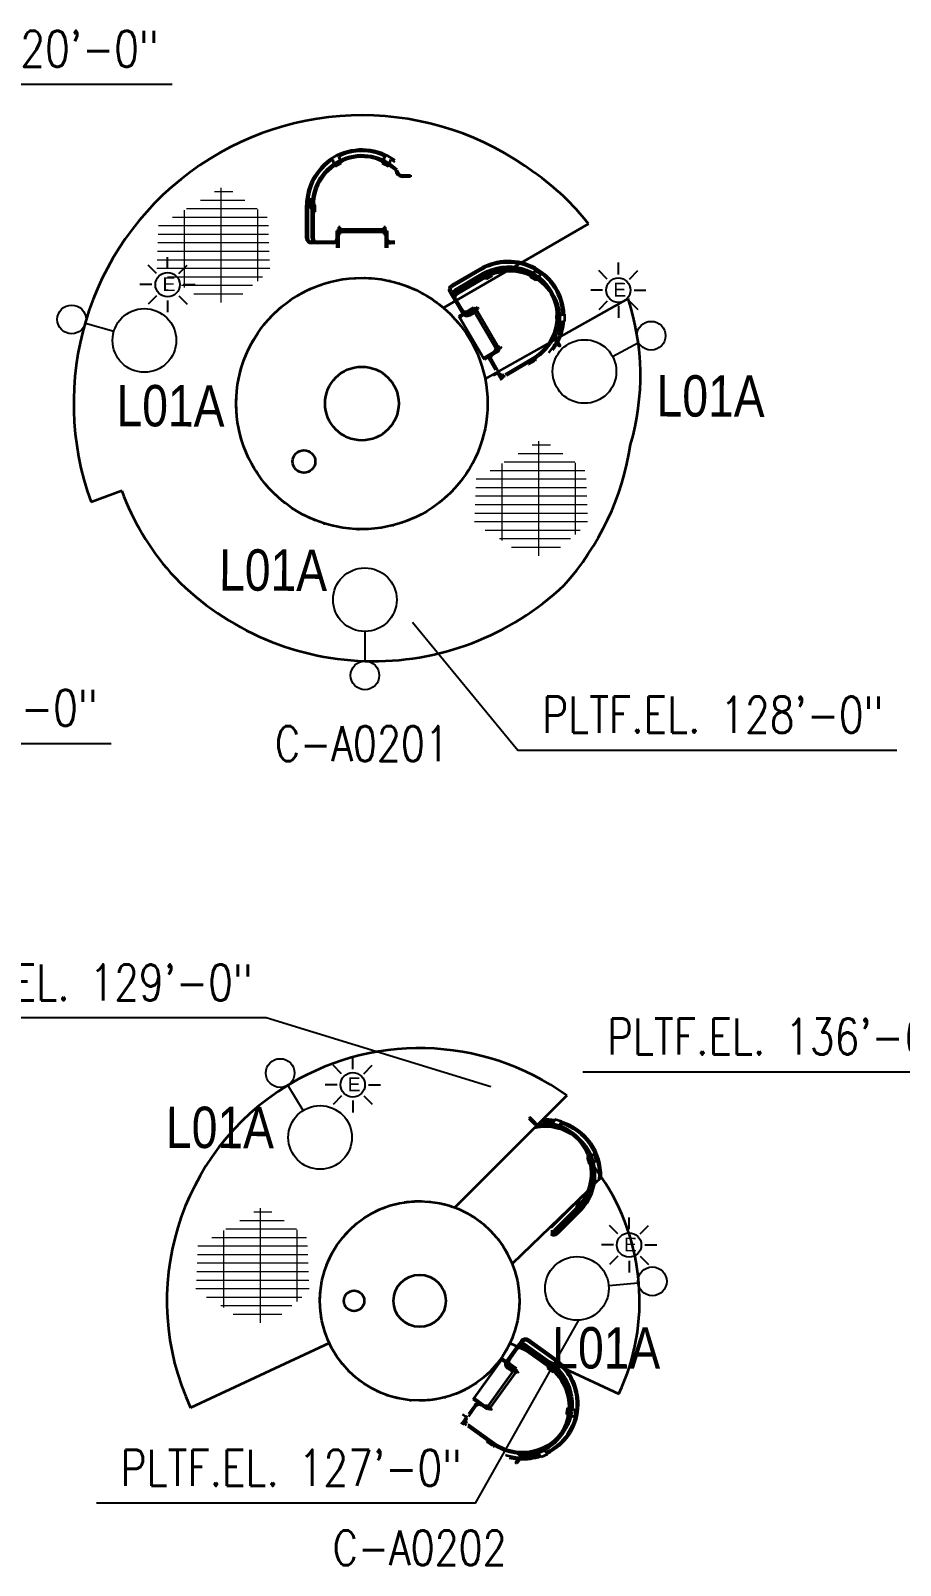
# Model space of a CAD drawing. Header units: inches. Extents: x 3135 to 9031, y -914 to 4011.
# Drawn here: x 6531 to 6849, y -914 to -352 of the extents above; entities that cross this region are included whole.
import ezdxf
from ezdxf.enums import TextEntityAlignment as Align

# ---------------------------------------------------------------- set-up
doc = ezdxf.new("R2010")
doc.units = ezdxf.units.IN
doc.header["$MEASUREMENT"] = 0
doc.linetypes.add('DASHDOT2', pattern=[12.700025, 6.350013, -3.175006, 0, -3.175006])
doc.linetypes.add('HIDDEN2', pattern=[0.1875, 0.125, -0.0625])
for name, color, linetype in [('Default', 7, 'Continuous'), ('E-LIGHTING', 41, 'Continuous'), ('TF_P_CENTER', 7, 'Continuous'), ('TF_P_Equipment', 7, 'Continuous'), ('TF_P_Ladder', 7, 'Continuous'), ('TF_P_Plaform', 7, 'Continuous'), ('TF_P_Steel', 7, 'Continuous'), ('TF_S_GRATING', 7, 'Continuous')]:
    doc.layers.add(name, color=color, linetype=linetype)
doc.styles.add('Arial', font='arial.ttf')
doc.styles.add('ROMANS', font='romans.shx')

# ---------------------------------------------------------------- blocks, each defined once
blk = doc.blocks.new('A$C60500d5a')
at = {"layer": 'TF_P_Ladder', "color": 8, "linetype": 'Continuous', "lineweight": 35}
for p, q in [((-8.52, -0.15), (-10.68, -1.4)), ((-10.12, -3.05), (-10.68, -1.4)), ((-9.93, -3.6), (-9.96, -3.51)), ((-7.77, -2.35), (-9.93, -3.6)), ((-9.93, -3.6), (-9.63, -4.12)), ((-9.93, -3.6), (-9.93, -3.6)), ((-9.93, -3.6), (-9.86, -3.72)), ((-9.63, -4.12), (-7.47, -2.87)), ((-7.77, -2.35), (-8.62, -2.84)), ((-8.42, -0.31), (-8.52, -0.15)), ((-7.95, -1.82), (-8.52, -0.15)), ((-7.84, -1.77), (-8.18, -0.78)), ((-7.77, -2.35), (-7.79, -2.29)), ((-7.47, -2.87), (-7.77, -2.35)), ((-7.77, -2.35), (-7.77, -2.35)), ((-7.66, -2.29), (-7.68, -2.24)), ((7.77, -2.35), (7.47, -2.87)), ((7.47, -2.87), (7.63, -2.4)), ((7.47, -2.87), (7.47, -2.87)), ((7.47, -2.87), (7.47, -2.87)), ((7.47, -2.87), (8.4, -3.4)), ((7.47, -2.87), (9.63, -4.12)), ((7.71, -2.44), (7.64, -2.58)), ((9.93, -3.6), (7.77, -2.35)), ((8, -1.31), (8.22, -0.67)), ((8.11, -1.35), (8.52, -0.15)), ((8.52, -0.15), (8.22, -0.67)), ((10.68, -1.4), (8.52, -0.15)), ((9.63, -4.12), (9.93, -3.6)), ((9.63, -4.11), (9.76, -3.89)), ((9.63, -4.11), (9.63, -4.11)), ((10.12, -3.05), (10.13, -3.02)), ((10.33, -2.44), (10.68, -1.4)), ((-17.79, -7.26), (-17.79, -7.86)), ((-14.84, -7.26), (-17.79, -7.26)), ((-17.79, -7.86), (-14.84, -7.86)), ((17.66, -15.86), (17.06, -15.86)), ((17.06, -15.86), (17.06, -18.36)), ((17.66, -18.36), (17.66, -15.86)), ((18.15, -15.95), (18.76, -16.07)), ((-17.1, -18.18), (-17.69, -17.39)), ((-17.66, -18.24), (-17.69, -18.2)), ((-17.66, -20.74), (-17.69, -20.7)), ((-17.66, -18.24), (-17.66, -20.74)), ((-17.06, -18.24), (-17.66, -18.24)), ((-17.66, -20.74), (-17.06, -20.74)), ((-17.1, -29.74), (-17.1, -18.3)), ((-17.06, -20.74), (-17.06, -18.24)), ((-16.5, -18.3), (-16.5, -30.01)), ((17.06, -17.92), (17.06, -18.36)), ((17.06, -18.36), (17.06, -18.36)), ((17.06, -18.36), (17.7, -18.48)), ((17.06, -18.36), (17.66, -18.36)), ((17.66, -18.36), (17.7, -18.37)), ((17.7, -18.3), (17.7, -30.3)), ((18.3, -30.3), (18.3, -18.3)), ((18.3, -18.48), (18.9, -18.59)), ((18.3, -18.59), (18.6, -18.65)), ((18.6, -18.65), (18.9, -18.65)), ((18.9, -30.3), (18.9, -18.3)), ((19.5, -18.3), (19.5, -30.3)), ((21, -30.3), (21, -18.3)), ((21.6, -18.3), (21.6, -30.3)), ((-8, -27.6), (-8, -33.85)), ((-8, -27.6), (-7.6, -27.6)), ((-7.4, -27.1), (-7.6, -27.1)), ((-7.6, -27.95), (-7.6, -27.1)), ((-7.6, -28.09), (-7.6, -27.95)), ((-7.4, -26.35), (-7.4, -28.85)), ((-6.8, -26.35), (-7.4, -26.35)), ((-6.8, -28.85), (-6.8, -26.35)), ((9.2, -27.1), (-6.8, -27.1)), ((8.6, -27.6), (8.6, -30.3)), ((9.2, -27.6), (8.6, -27.6)), ((9.2, -26.35), (9.2, -28.85)), ((9.8, -26.35), (9.2, -26.35)), ((9.8, -28.85), (9.8, -26.35)), ((10, -27.1), (9.8, -27.1)), ((10, -27.95), (10, -27.1)), ((10, -27.6), (10.4, -27.6)), ((10, -28.09), (10, -27.95)), ((10.4, -27.6), (10.4, -31.6)), ((-17.3, -31.6), (-16.59, -31.6)), ((-15.2, -32.2), (-17.3, -32.2)), ((-15.2, -31.6), (-14.84, -31.6)), ((-14.1, -32.2), (-15.2, -32.2)), ((-14.01, -31.6), (-9.3, -31.6)), ((-9.3, -32.2), (-13.34, -32.2)), ((-7.4, -28.85), (-7.4, -33.85)), ((-7.4, -28.85), (-6.8, -28.85)), ((8.6, -28.1), (-6.8, -28.1)), ((9.2, -28.85), (9.8, -28.85)), ((9.2, -30.3), (9.2, -28.85)), ((9.8, -28.85), (9.8, -31.4)), ((9.8, -32.07), (9.8, -33.85)), ((10.4, -32.2), (10.4, -33.85)), ((16.4, -31.6), (10.5, -31.6)), ((10.5, -32.2), (16.4, -32.2)), ((17.6, -32.2), (16.4, -32.2)), ((19.7, -32.2), (17.6, -32.2)), ((18.99, -31.6), (19.7, -31.6)), ((-8, -33.85), (-7.4, -33.85)), ((9.8, -33.85), (10.4, -33.85))]:
    blk.add_line(p, q, dxfattribs=at)
for centre, radius, start, end in [((0, -18.3), 18.3, 0, 135), ((1.2, -18.3), 20.4, 0, 118.2114), ((1.2, -18.3), 19.8, 0, 118.1955), ((1.2, -18.3), 18.3, 0, 91.8789), ((1.2, -18.3), 17.7, 92.2002, 180), ((1.2, -18.3), 20.4, 125.3218, 147.2361), ((1.2, -18.3), 19.8, 125.8365, 146.1115), ((-14.84, -5.36), 2.5, 270, 0), ((-14.84, -5.36), 1.9, 270, 0), ((1.2, -18.3), 18.3, 127.1862, 138.2774), ((-0.19, -18.49), 17.89, 0.6024, 132.7887), ((1.2, -18.3), 18.3, 116.8847, 119.3401), ((1.2, -18.3), 17.7, 0, 61.6682), ((1.2, -18.3), 20.4, 149.2184, 157.7993), ((1.2, -18.3), 19.8, 148.1784, 162.5392), ((1.2, -18.3), 18.3, 143.934, 180), ((-17.3, -30.3), 1.3, 252.6503, 270), ((-17.3, -30.3), 1.9, 258.2271, 270), ((-15.2, -30.3), 1.9, 180.0094, 270), ((-15.2, -30.3), 1.3, 193.2712, 270), ((-9.3, -30.3), 1.3, 270, 0), ((-9.3, -30.3), 1.9, 270, 313.1736), ((10.5, -30.3), 1.9, 180, 270), ((10.5, -30.3), 1.3, 180, 270), ((11.7, -30.3), 1.3, 180, 270), ((16.4, -30.3), 1.3, 270, 0), ((16.4, -30.3), 1.9, 270, 0), ((17.6, -30.3), 1.9, 270, 0), ((17.6, -30.3), 1.3, 278.8499, 0), ((19.7, -30.3), 1.3, 270, 0), ((19.7, -30.3), 1.9, 270, 0)]:
    blk.add_arc(centre, radius, start, end, dxfattribs=at)
at = {"layer": 'TF_P_Steel', "color": 8, "linetype": 'Continuous', "lineweight": 35}
for p, q in [((-14.67, -7.25), (-14.67, -6.46)), ((-14.67, -9.18), (-14.67, -7.85)), ((-14.67, -33.85), (-14.67, -32.2)), ((-7.4, -33.85), (9.8, -33.85))]:
    blk.add_line(p, q, dxfattribs=at)
blk = doc.blocks.new('*U69')
at = {"color": 3}
for points in [[(-48.26, 3.68), (-51.84, 6.12)], [(-44.57, 6.09), (-45.38, 10.36)], [(-40.25, 5.2), (-37.81, 8.78)], [(-37.83, 1.51), (-33.57, 2.32)], [(-49.16, -0.64), (-53.42, -1.45)], [(-46.74, -4.33), (-49.18, -7.92)], [(-42.42, -5.23), (-41.61, -9.49)], [(-38.73, -2.81), (-35.15, -5.25)]]:
    blk.add_lwpolyline(points, dxfattribs=at)
blk.add_circle((-43.49, 0.43), 4.47, dxfattribs=at)
at = {"color": 4, "linetype": 'ByBlock', "lineweight": -2}
blk.add_circle((-27.71, -0.02), 5.26, dxfattribs=at)
at = {"color": 4, "insert": (-46.76, 0.44), "char_height": 5.03, "attachment_point": 1, "rotation": 55.5215, "style": 'Arial'}
blk.add_mtext_dynamic_manual_height_columns('E', width=62.9163, gutter_width=0.0684, heights=[0], dxfattribs=at)
at = {"color": 8}
blk.add_wipeout([(-46.73, -34.48), (-46.08, -34.81), (-45.41, -35.11), (-44.72, -35.35), (-44.01, -35.56), (-43.3, -35.72), (-42.58, -35.84), (-41.85, -35.91), (-41.12, -35.93), (-40.39, -35.91), (-39.66, -35.84), (-38.93, -35.73), (-38.22, -35.57), (-37.52, -35.37), (-36.83, -35.12), (-36.15, -34.83), (-35.5, -34.5), (-34.87, -34.13), (-34.26, -33.72), (-33.68, -33.27), (-33.13, -32.79), (-32.62, -32.27), (-32.13, -31.72), (-31.68, -31.14), (-31.27, -30.54), (-30.9, -29.91), (-30.56, -29.26), (-30.27, -28.58), (-30.02, -27.9), (-29.82, -27.19), (-29.65, -26.48), (-29.54, -25.76), (-29.47, -25.03), (-29.44, -24.3), (-29.47, -23.56), (-29.53, -22.84), (-29.65, -22.11), (-29.81, -21.4), (-30.01, -20.69), (-30.26, -20), (-30.55, -19.33), (-30.88, -18.68), (-31.25, -18.05), (-31.66, -17.44), (-32.11, -16.86), (-32.59, -16.31), (-33.11, -15.8), (-33.66, -15.31), (-34.23, -14.86), (-34.84, -14.45), (-35.47, -14.07), (-36.12, -13.74), (-36.79, -13.45), (-37.48, -13.2), (-38.18, -12.99), (-38.9, -12.83), (-39.62, -12.72), (-40.35, -12.65), (-41.08, -12.62), (-41.81, -12.65), (-42.54, -12.71), (-43.26, -12.83), (-43.98, -12.99), (-44.68, -13.19), (-45.37, -13.44), (-46.04, -13.72), (-46.7, -14.06), (-47.33, -14.43), (-47.93, -14.84), (-48.51, -15.29), (-49.06, -15.77), (-49.58, -16.29), (-50.07, -16.83), (-50.52, -17.41), (-50.93, -18.02), (-51.3, -18.65), (-51.64, -19.3), (-51.93, -19.97), (-52.18, -20.66), (-52.38, -21.36), (-52.54, -22.08), (-52.66, -22.8), (-52.73, -23.53), (-52.75, -24.26), (-52.73, -24.99), (-52.66, -25.72), (-52.55, -26.44), (-52.39, -27.16), (-52.19, -27.86), (-51.94, -28.55), (-51.65, -29.22), (-51.32, -29.88), (-50.95, -30.51), (-50.54, -31.11), (-50.09, -31.69), (-49.61, -32.24), (-49.09, -32.76), (-48.54, -33.24), (-47.96, -33.69), (-47.36, -34.11)], dxfattribs=at)
at = {"color": 4, "linetype": 'ByBlock', "lineweight": -2}
blk.add_line((-35.47, -14.07), (-30.25, -4.62), dxfattribs=at)
blk.add_circle((-41.1, -24.28), 11.65, dxfattribs=at)
at = {"color": 4, "insert": (-34.5, -39.67), "char_height": 15.1528, "attachment_point": 1, "rotation": 55.5215, "style": 'Arial'}
blk.add_mtext_dynamic_manual_height_columns('{\\W0.8;L01A}', width=189.5784, gutter_width=0.206, heights=[0], dxfattribs=at)
blk = doc.blocks.new('*U66')
at = {"color": 3}
for points in [[(-10.28, 25.18), (-11.09, 29.44)], [(-13.97, 22.76), (-17.56, 25.2)], [(-5.96, 24.28), (-3.52, 27.86)], [(-14.87, 18.44), (-19.13, 17.63)], [(-3.55, 20.59), (0.72, 21.4)], [(-4.45, 16.27), (-0.86, 13.83)]]:
    blk.add_lwpolyline(points, dxfattribs=at)
blk.add_circle((-9.21, 19.51), 4.47, dxfattribs=at)
at = {"color": 4, "linetype": 'ByBlock', "lineweight": -2}
blk.add_circle((-27.71, -0.02), 5.26, dxfattribs=at)
at = {"color": 4, "insert": (-12.47, 19.52), "char_height": 5.03, "attachment_point": 1, "rotation": 55.5215, "style": 'Arial'}
blk.add_mtext_dynamic_manual_height_columns('E', width=62.9163, gutter_width=0.0684, heights=[0], dxfattribs=at)
at = {"color": 8}
blk.add_wipeout([(11.62, -1.71), (11.63, -0.98), (11.59, -0.24), (11.5, 0.48), (11.38, 1.2), (11.2, 1.91), (10.98, 2.61), (10.72, 3.3), (10.42, 3.96), (10.07, 4.61), (9.69, 5.23), (9.26, 5.83), (8.8, 6.4), (8.31, 6.94), (7.78, 7.44), (7.22, 7.92), (6.64, 8.35), (6.02, 8.75), (5.38, 9.11), (4.73, 9.43), (4.05, 9.71), (3.35, 9.95), (2.65, 10.14), (1.93, 10.28), (1.21, 10.38), (0.48, 10.44), (-0.26, 10.44), (-0.99, 10.41), (-1.72, 10.32), (-2.44, 10.19), (-3.15, 10.02), (-3.85, 9.8), (-4.53, 9.54), (-5.2, 9.24), (-5.84, 8.89), (-6.46, 8.51), (-7.06, 8.08), (-7.63, 7.62), (-8.17, 7.13), (-8.68, 6.6), (-9.15, 6.04), (-9.59, 5.45), (-9.99, 4.84), (-10.35, 4.2), (-10.67, 3.54), (-10.94, 2.87), (-11.18, 2.17), (-11.37, 1.47), (-11.51, 0.75), (-11.61, 0.02), (-11.67, -0.71), (-11.68, -1.44), (-11.64, -2.17), (-11.56, -2.9), (-11.43, -3.62), (-11.25, -4.33), (-11.04, -5.03), (-10.77, -5.71), (-10.47, -6.38), (-10.12, -7.02), (-9.74, -7.65), (-9.32, -8.24), (-8.86, -8.81), (-8.36, -9.35), (-7.83, -9.86), (-7.27, -10.33), (-6.69, -10.77), (-6.07, -11.17), (-5.44, -11.53), (-4.78, -11.85), (-4.1, -12.13), (-3.41, -12.36), (-2.7, -12.55), (-1.98, -12.7), (-1.26, -12.8), (-0.53, -12.85), (0.21, -12.86), (0.94, -12.82), (1.66, -12.74), (2.38, -12.61), (3.1, -12.44), (3.79, -12.22), (4.48, -11.96), (5.14, -11.65), (5.79, -11.31), (6.41, -10.92), (7.01, -10.5), (7.58, -10.04), (8.12, -9.54), (8.63, -9.01), (9.1, -8.46), (9.54, -7.87), (9.94, -7.26), (10.3, -6.62), (10.62, -5.96), (10.89, -5.28), (11.13, -4.59), (11.32, -3.88), (11.46, -3.16), (11.56, -2.44)], dxfattribs=at)
at = {"color": 4, "linetype": 'ByBlock', "lineweight": -2}
blk.add_line((-11.67, -0.71), (-22.45, -0.24), dxfattribs=at)
at = {"color": 3}
for points in [[(-12.45, 14.75), (-14.89, 11.17)], [(-8.13, 13.85), (-7.32, 9.59)]]:
    blk.add_lwpolyline(points, dxfattribs=at)
at = {"color": 4, "linetype": 'ByBlock', "lineweight": -2}
blk.add_circle((-0.03, -1.21), 11.65, dxfattribs=at)
at = {"color": 4, "insert": (-41.11, -41.45), "char_height": 15.1528, "attachment_point": 1, "rotation": 55.5215, "style": 'Arial'}
blk.add_mtext_dynamic_manual_height_columns('{\\W0.8;L01A}', width=189.5784, gutter_width=0.206, heights=[0], dxfattribs=at)
blk = doc.blocks.new('*U39')
at = {"color": 3}
for points in [[(-49.34, 5.09), (-50.14, 9.36)], [(-45.02, 4.2), (-42.58, 7.78)], [(-53.02, 2.68), (-56.61, 5.12)], [(-42.6, 0.51), (-38.34, 1.32)], [(-53.92, -1.64), (-58.18, -2.45)], [(-51.5, -5.33), (-53.95, -8.92)], [(-43.5, -3.81), (-39.91, -6.25)], [(-47.19, -6.23), (-46.38, -10.49)]]:
    blk.add_lwpolyline(points, dxfattribs=at)
blk.add_circle((-48.26, -0.57), 4.47, dxfattribs=at)
at = {"color": 4, "linetype": 'ByBlock', "lineweight": -2}
blk.add_circle((-27.71, -0.02), 5.26, dxfattribs=at)
at = {"color": 4, "attachment_point": 1, "rotation": 55.5215, "style": 'Arial'}
for s, width, gutter_width, insert, char_height in [('{\\W0.8;L01A}', 189.5784, 0.206, (-14.68, -6.46), 15.1528), ('E', 62.9163, 0.0684, (-51.52, -0.56), 5.03)]:
    blk.add_mtext_dynamic_manual_height_columns(s, width=width, gutter_width=gutter_width, heights=[0], dxfattribs=dict(at, insert=insert, char_height=char_height))
at = {"color": 8}
blk.add_wipeout([(-31.85, -39.16), (-31.12, -39.22), (-30.39, -39.22), (-29.66, -39.19), (-28.93, -39.1), (-28.21, -38.97), (-27.5, -38.8), (-26.8, -38.58), (-26.12, -38.32), (-25.45, -38.01), (-24.81, -37.67), (-24.18, -37.28), (-23.59, -36.86), (-23.02, -36.4), (-22.48, -35.9), (-21.97, -35.38), (-21.5, -34.82), (-21.06, -34.23), (-20.66, -33.62), (-20.3, -32.98), (-19.98, -32.32), (-19.71, -31.64), (-19.47, -30.95), (-19.28, -30.24), (-19.14, -29.52), (-19.04, -28.8), (-18.98, -28.07), (-18.97, -27.34), (-19.01, -26.61), (-19.1, -25.88), (-19.23, -25.16), (-19.4, -24.45), (-19.62, -23.75), (-19.88, -23.06), (-20.18, -22.4), (-20.53, -21.75), (-20.92, -21.13), (-21.34, -20.53), (-21.8, -19.96), (-22.29, -19.42), (-22.82, -18.92), (-23.38, -18.44), (-23.97, -18.01), (-24.58, -17.61), (-25.22, -17.25), (-25.88, -16.93), (-26.56, -16.65), (-27.25, -16.42), (-27.96, -16.23), (-28.67, -16.08), (-29.4, -15.98), (-30.13, -15.93), (-30.86, -15.92), (-31.59, -15.96), (-32.32, -16.04), (-33.04, -16.17), (-33.75, -16.35), (-34.45, -16.56), (-35.13, -16.83), (-35.8, -17.13), (-36.45, -17.48), (-37.07, -17.86), (-37.67, -18.28), (-38.23, -18.75), (-38.77, -19.24), (-39.28, -19.77), (-39.75, -20.33), (-40.19, -20.91), (-40.59, -21.53), (-40.95, -22.17), (-41.27, -22.82), (-41.55, -23.5), (-41.78, -24.2), (-41.97, -24.9), (-42.12, -25.62), (-42.22, -26.35), (-42.27, -27.08), (-42.28, -27.81), (-42.24, -28.54), (-42.16, -29.27), (-42.03, -29.99), (-41.85, -30.7), (-41.63, -31.4), (-41.37, -32.08), (-41.07, -32.75), (-40.72, -33.39), (-40.34, -34.01), (-39.91, -34.61), (-39.45, -35.18), (-38.96, -35.72), (-38.43, -36.23), (-37.87, -36.7), (-37.28, -37.14), (-36.67, -37.54), (-36.03, -37.9), (-35.37, -38.22), (-34.7, -38.49), (-34, -38.73), (-33.3, -38.92), (-32.58, -39.06)], dxfattribs=at)
at = {"color": 4, "linetype": 'ByBlock', "lineweight": -2}
blk.add_line((-29.4, -15.98), (-28.26, -5.25), dxfattribs=at)
blk.add_circle((-30.63, -27.57), 11.65, dxfattribs=at)
blk = doc.blocks.new('*U67')
at = {"color": 4, "linetype": 'ByBlock', "lineweight": -2}
blk.add_circle((0, 0), 112, dxfattribs=at)
at = {"color": 8}
blk.add_wipeout([(842, 0), (841, 16), (840, 31), (837, 47), (834, 62), (829, 77), (824, 92), (818, 106), (811, 120), (803, 134), (794, 146), (784, 159), (774, 171), (763, 182), (751, 192), (739, 202), (726, 210), (713, 218), (699, 225), (684, 232), (670, 237), (654, 241), (639, 245), (624, 247), (608, 249), (593, 249), (577, 249), (561, 247), (546, 245), (531, 241), (515, 237), (501, 232), (486, 225), (472, 218), (459, 210), (446, 202), (434, 192), (422, 182), (411, 171), (401, 159), (391, 146), (382, 134), (374, 120), (367, 106), (361, 92), (356, 77), (351, 62), (348, 47), (345, 31), (344, 16), (343, 0), (344, -16), (345, -31), (348, -47), (351, -62), (356, -77), (361, -92), (367, -106), (374, -120), (382, -134), (391, -146), (401, -159), (411, -171), (422, -182), (434, -192), (446, -202), (459, -210), (472, -218), (486, -225), (501, -232), (515, -237), (531, -241), (546, -245), (561, -247), (577, -249), (593, -249), (608, -249), (624, -247), (639, -245), (654, -241), (670, -237), (684, -232), (699, -225), (713, -218), (726, -210), (739, -202), (751, -192), (763, -182), (774, -171), (784, -159), (794, -146), (803, -134), (811, -120), (818, -106), (824, -92), (829, -77), (834, -62), (837, -47), (840, -31), (841, -16)], dxfattribs=at)
at = {"color": 4, "linetype": 'ByBlock', "lineweight": -2}
blk.add_line((343, 0), (112, 0), dxfattribs=at)
blk.add_circle((593, 0), 249, dxfattribs=at)
at = {"color": 4, "insert": (989, 1140), "char_height": 324, "attachment_point": 1, "rotation": 269.7413, "style": 'Arial'}
blk.add_mtext_dynamic_manual_height_columns('{\\W0.8;L01A}', width=4053.6, gutter_width=4.41, heights=[0], dxfattribs=at)
blk = doc.blocks.new('TF_P_ELP_GRATING', base_point=(2.1455, 13.2304))
at = {"layer": 'TF_S_GRATING', "color": 8, "linetype": 'Continuous', "lineweight": 18}
for p, q in [((2.19, 13.5229), (2.19, 12.8661)), ((1.98, 13.4353), (1.98, 12.994)), ((2.3132, 13.4742), (2.0338, 13.4742)), ((2.4264, 13.3767), (1.8824, 13.3767)), ((2.3698, 13.4254), (1.9637, 13.4254)), ((2.4, 13.3994), (2.4, 12.9898)), ((2.4686, 13.3279), (1.8216, 13.3279)), ((2.4669, 13.2792), (1.8237, 13.2792)), ((2.4652, 13.2304), (1.8258, 13.2304)), ((2.4635, 13.1817), (1.8278, 13.1817)), ((2.4618, 13.1329), (1.8299, 13.1329)), ((2.46, 13.0842), (1.832, 13.0842)), ((2.4533, 13.0354), (1.912, 13.0354)), ((2.3956, 12.9867), (1.9921, 12.9867)), ((2.3259, 12.9379), (2.0721, 12.9379)), ((2.2561, 12.8892), (2.1521, 12.8892))]:
    blk.add_line(p, q, dxfattribs=at)
blk = doc.blocks.new('*U96')
at = {"color": 3}
for points in [[(-19.54, 41.83), (-20.35, 46.09)], [(-23.23, 39.41), (-26.81, 41.85)], [(-15.22, 40.93), (-12.78, 44.52)], [(-24.13, 35.09), (-28.39, 34.29)], [(-12.8, 37.24), (-8.54, 38.05)], [(-21.71, 31.41), (-24.15, 27.82)]]:
    blk.add_lwpolyline(points, dxfattribs=at)
at = {"color": 4, "linetype": 'ByBlock', "lineweight": -2}
blk.add_circle((-27.71, -0.02), 5.26, dxfattribs=at)
at = {"color": 4, "insert": (-21.73, 36.18), "char_height": 5.03, "attachment_point": 1, "rotation": 55.5215, "style": 'Arial'}
blk.add_mtext_dynamic_manual_height_columns('E', width=62.9163, gutter_width=0.0684, heights=[0], dxfattribs=at)
at = {"color": 8}
blk.add_wipeout([(2.61, 25.09), (2.13, 25.63), (1.61, 26.15), (1.06, 26.64), (0.48, 27.08), (-0.12, 27.5), (-0.75, 27.87), (-1.41, 28.2), (-2.08, 28.49), (-2.77, 28.74), (-3.47, 28.94), (-4.19, 29.1), (-4.91, 29.22), (-5.64, 29.28), (-6.37, 29.31), (-7.1, 29.28), (-7.83, 29.22), (-8.55, 29.1), (-9.27, 28.94), (-9.97, 28.74), (-10.66, 28.49), (-11.33, 28.2), (-11.98, 27.86), (-12.61, 27.49), (-13.22, 27.08), (-13.8, 26.63), (-14.35, 26.15), (-14.86, 25.63), (-15.35, 25.08), (-15.8, 24.5), (-16.21, 23.89), (-16.58, 23.26), (-16.91, 22.61), (-17.2, 21.94), (-17.45, 21.25), (-17.65, 20.55), (-17.81, 19.83), (-17.93, 19.11), (-18, 18.38), (-18.02, 17.65), (-18, 16.92), (-17.93, 16.19), (-17.81, 15.47), (-17.65, 14.75), (-17.45, 14.05), (-17.2, 13.36), (-16.91, 12.69), (-16.58, 12.04), (-16.2, 11.41), (-15.79, 10.8), (-15.34, 10.22), (-14.86, 9.67), (-14.34, 9.16), (-13.79, 8.67), (-13.21, 8.22), (-12.61, 7.81), (-11.98, 7.44), (-11.32, 7.11), (-10.65, 6.82), (-9.96, 6.57), (-9.26, 6.37), (-8.54, 6.21), (-7.82, 6.09), (-7.09, 6.02), (-6.36, 6), (-5.63, 6.02), (-4.9, 6.09), (-4.18, 6.21), (-3.46, 6.37), (-2.76, 6.57), (-2.07, 6.82), (-1.4, 7.11), (-0.75, 7.44), (-0.12, 7.82), (0.49, 8.23), (1.07, 8.68), (1.62, 9.16), (2.13, 9.68), (2.62, 10.23), (3.07, 10.81), (3.48, 11.41), (3.85, 12.04), (4.18, 12.7), (4.47, 13.37), (4.72, 14.06), (4.92, 14.76), (5.08, 15.47), (5.2, 16.2), (5.27, 16.93), (5.29, 17.66), (5.27, 18.39), (5.2, 19.12), (5.08, 19.84), (4.92, 20.56), (4.72, 21.26), (4.47, 21.95), (4.18, 22.62), (3.85, 23.27), (3.47, 23.9), (3.06, 24.51)], dxfattribs=at)
at = {"color": 4, "linetype": 'ByBlock', "lineweight": -2}
blk.add_line((-15.34, 10.22), (-23.66, 3.34), dxfattribs=at)
at = {"color": 3}
for points in [[(-17.39, 30.51), (-16.58, 26.25)], [(-13.7, 32.93), (-10.12, 30.48)]]:
    blk.add_lwpolyline(points, dxfattribs=at)
blk.add_circle((-18.46, 36.17), 4.47, dxfattribs=at)
at = {"color": 4, "linetype": 'ByBlock', "lineweight": -2}
blk.add_circle((-6.36, 17.65), 11.65, dxfattribs=at)
at = {"color": 4, "insert": (1.34, 0.11), "char_height": 15.1528, "attachment_point": 1, "rotation": 55.5215, "style": 'Arial'}
blk.add_mtext_dynamic_manual_height_columns('{\\W0.8;L01A}', width=189.5784, gutter_width=0.206, heights=[0], dxfattribs=at)

msp = doc.modelspace()

# ---------------------------------------------------------------- linework, layer by layer
at = {"color": 8}
for points in [[(6419.49, -448.77), (6443.8, -371.93), (6582.45, -371.93)], [(6382.87, -566.37), (6421.44, -613.2), (6560.09, -613.2)], [(6670.45, -568.85), (6709.03, -615.68), (6847.67, -615.68)], [(6699.05, -738.91), (6616.83, -713.66), (6478.18, -713.66)], [(6739.29, -810.06), (6693.4, -891.35), (6554.75, -891.35)]]:
    msp.add_lwpolyline(points, dxfattribs=at)
at = {"layer": 'TF_P_CENTER', "color": 8, "linetype": 'DASHDOT2', "lineweight": 35}
msp.add_line((6651.91, -425.07), (6651.91, -426.07), dxfattribs=at)
at = {"layer": 'TF_P_Equipment', "color": 8, "linetype": 'HIDDEN2', "lineweight": 18}
for p, q in [((6663.91, -403.03), (6663.91, -402.46)), ((6663.91, -403.03), (6663.91, -402.46)), ((6716.46, -752.64), (6715.97, -753.13)), ((6716.46, -752.64), (6715.97, -753.13)), ((6737.05, -774.47), (6736.29, -775.24)), ((6737.05, -774.47), (6736.29, -775.24)), ((6735.66, -775.86), (6734.58, -776.94)), ((6735.66, -775.86), (6734.58, -776.94))]:
    msp.add_line(p, q, dxfattribs=at)
at = {"layer": 'TF_P_Equipment', "color": 8, "linetype": 'Continuous', "lineweight": 35}
for p, q in [((6734.79, -423.05), (6681.76, -453.82)), ((6734.79, -423.05), (6681.76, -453.82)), ((6749.34, -450.42), (6697.02, -479.83)), ((6749.34, -450.42), (6697.02, -479.83)), ((6564.06, -520.8), (6552.78, -524.9)), ((6564.06, -520.8), (6552.78, -524.9)), ((6726.97, -742.12), (6716.46, -752.64)), ((6726.97, -742.12), (6716.46, -752.64)), ((6715.97, -753.13), (6685.92, -783.12)), ((6715.97, -753.13), (6685.92, -783.12)), ((6739.57, -771.95), (6737.05, -774.47)), ((6739.57, -771.95), (6737.05, -774.47)), ((6734.58, -776.94), (6706.93, -803.72)), ((6734.58, -776.94), (6721.04, -790.48)), ((6736.29, -775.24), (6735.66, -775.86)), ((6736.29, -775.24), (6735.66, -775.86)), ((6639.96, -832.69), (6589.21, -856.36)), ((6639.96, -832.69), (6589.21, -856.36)), ((6706.12, -832.69), (6745.99, -851.29))]:
    msp.add_line(p, q, dxfattribs=at)
for centre, radius in [((6651.91, -488.82), 13.48), ((6630.7, -510.03), 4.13), ((6673.04, -817.27), 9.55), ((6673.04, -817.27), 9.55), ((6649.04, -817.27), 3.74)]:
    msp.add_circle(centre, radius, dxfattribs=at)
for centre, radius, start, end in [((6651.91, -488.82), 105.49, 53.174, 200), ((6663.26, -478.63), 90.58, 37.8486, 55.057), ((6663.26, -478.63), 90.58, 37.8486, 55.057), ((6663.26, -478.63), 90.58, 343.8519, 18.1419), ((6663.26, -478.63), 90.58, 343.8519, 18.1419), ((6651.91, -488.82), 99.49, 318.0492, 351.3294), ((6651.91, -488.82), 99.49, 318.0492, 351.3294), ((6651.91, -488.82), 93.49, 200, 221.5253), ((6651.91, -488.82), 93.49, 200, 221.5253), ((6656.15, -481.75), 101.39, 222.9254, 313.4717), ((6656.15, -481.75), 101.39, 222.9254, 313.4717), ((6673.04, -817.27), 92.49, 54.3324, 123.1325), ((6673.04, -817.27), 92.49, 54.3324, 123.1325), ((6673.04, -817.27), 92.49, 121.3028, 205), ((6673.04, -817.27), 92.49, 121.3028, 205), ((6673.04, -817.27), 80.5, 55.5624, 55.739), ((6673.04, -817.27), 80.5, 55.5624, 55.739), ((6673.04, -817.27), 80.5, 53.8413, 54.8165), ((6673.04, -817.27), 80.5, 53.8413, 54.8165), ((6673.04, -817.27), 80.5, 52.939, 53.1389), ((6673.04, -817.27), 80.5, 52.939, 53.1389), ((6673.04, -817.27), 80.5, 38.1579, 38.2724), ((6673.04, -817.27), 80.5, 38.1579, 38.2724), ((6673.04, -817.27), 80.5, 35.1835, 37.2287), ((6673.04, -817.27), 80.5, 35.1835, 37.2287), ((6673.04, -817.27), 80.5, 34.261, 34.4376), ((6673.04, -817.27), 80.5, 34.261, 34.4376), ((6673.04, -817.27), 80.5, 335, 34.261), ((6673.04, -817.27), 80.5, 335, 34.261)]:
    msp.add_arc(centre, radius, start, end, dxfattribs=at)
at = {"layer": 'TF_P_Equipment', "color": 8, "linetype": 'HIDDEN2', "lineweight": 18}
for start, end in [(54.8165, 55.5624), (54.8165, 55.5624), (53.1389, 53.8413), (53.1389, 53.8413), (51.8421, 52.939), (51.8421, 52.939), (38.2724, 40.2078), (38.2724, 40.2078), (37.2287, 38.1579), (37.2287, 38.1579), (34.4376, 35.1835), (34.4376, 35.1835)]:
    msp.add_arc((6673.04, -817.27), 80.5, start, end, dxfattribs=at)
at = {"layer": 'TF_P_Ladder', "color": 8, "linetype": 'Continuous', "lineweight": 35}
for p, q in [((6643.96, -399.79), (6643.43, -398.24)), ((6643.69, -398.64), (6643.52, -398.34)), ((6644.07, -399.74), (6643.69, -398.64)), ((6659.75, -399.74), (6660.13, -398.64)), ((6659.86, -399.79), (6660.39, -398.24)), ((6660.3, -398.34), (6660.13, -398.64)), ((6641.79, -401.03), (6641.27, -399.49)), ((6644.14, -400.32), (6641.98, -401.57)), ((6641.98, -401.57), (6642.28, -402.09)), ((6642.04, -401.67), (6642.11, -401.8)), ((6642.28, -402.09), (6644.44, -400.84)), ((6642.28, -402.09), (6643.13, -401.6)), ((6642.28, -402.09), (6642.28, -402.09)), ((6644.44, -400.84), (6644.14, -400.32)), ((6644.44, -400.84), (6644.28, -400.37)), ((6644.44, -400.84), (6644.31, -400.61)), ((6644.44, -400.84), (6644.44, -400.84)), ((6659.38, -400.84), (6659.56, -400.31)), ((6659.68, -400.32), (6659.38, -400.84)), ((6659.38, -400.84), (6659.38, -400.84)), ((6659.38, -400.84), (6659.38, -400.84)), ((6659.38, -400.84), (6661.54, -402.09)), ((6659.38, -400.84), (6660.31, -401.38)), ((6659.66, -400.36), (6659.55, -400.55)), ((6661.84, -401.57), (6659.68, -400.32)), ((6661.54, -402.09), (6661.84, -401.57)), ((6661.55, -402.09), (6661.68, -401.86)), ((6661.55, -402.09), (6661.55, -402.09)), ((6662.03, -401.03), (6662.55, -399.49)), ((6666.75, -405.23), (6669.7, -405.23)), ((6669.7, -405.83), (6666.75, -405.83)), ((6669.7, -405.23), (6669.7, -405.83)), ((6633.31, -414.12), (6632.71, -414.13)), ((6632.71, -414.13), (6632.71, -416.62)), ((6633.63, -415.38), (6632.71, -414.13)), ((6633.69, -414.63), (6633.31, -414.12)), ((6634.85, -416.21), (6634.24, -415.39)), ((6631.51, -428.27), (6631.51, -416.27)), ((6632.11, -416.27), (6632.11, -428.27)), ((6633.61, -417.84), (6632.71, -416.62)), ((6633.61, -428.27), (6633.61, -416.27)), ((6634.25, -416.21), (6634.21, -416.16)), ((6634.21, -416.27), (6634.21, -428.27)), ((6634.25, -418.71), (6634.21, -418.66)), ((6634.25, -416.21), (6634.25, -418.71)), ((6634.85, -416.21), (6634.25, -416.21)), ((6634.25, -418.71), (6634.85, -418.71)), ((6634.85, -418.71), (6634.85, -416.21)), ((6642.71, -425.57), (6643.31, -425.57)), ((6642.71, -428.27), (6642.71, -425.57)), ((6643.31, -425.07), (6643.11, -425.07)), ((6643.11, -425.57), (6643.11, -425.07)), ((6643.91, -424.32), (6643.31, -424.32)), ((6643.31, -424.32), (6643.31, -426.82)), ((6643.31, -426.82), (6643.91, -426.82)), ((6643.31, -426.82), (6643.31, -428.27)), ((6643.91, -426.82), (6643.91, -424.32)), ((6659.91, -425.07), (6643.91, -425.07)), ((6659.91, -426.07), (6643.91, -426.07)), ((6659.91, -424.32), (6659.91, -426.82)), ((6660.51, -424.32), (6659.91, -424.32)), ((6659.91, -426.82), (6660.51, -426.82)), ((6660.51, -426.82), (6660.51, -424.32)), ((6660.71, -425.07), (6660.51, -425.07)), ((6660.51, -426.82), (6660.51, -431.82)), ((6660.71, -425.93), (6660.71, -425.07)), ((6660.71, -425.57), (6661.11, -425.57)), ((6660.71, -426.06), (6660.71, -425.93)), ((6661.11, -425.57), (6661.11, -431.82)), ((6633.41, -429.57), (6634.13, -429.57)), ((6635.51, -430.17), (6633.41, -430.17)), ((6635.51, -429.57), (6641.41, -429.57)), ((6641.41, -430.17), (6635.51, -430.17)), ((6642.71, -429.66), (6642.71, -431.82)), ((6643.31, -428.27), (6643.31, -431.82)), ((6662.41, -429.57), (6663.91, -429.57)), ((6663.91, -430.17), (6662.41, -430.17)), ((6713.41, -750.04), (6712.99, -750.46)), ((6712.99, -750.46), (6715.08, -752.55)), ((6715.5, -752.13), (6713.41, -750.04)), ((6721.81, -752.49), (6722.58, -750.92)), ((6725, -751.57), (6722.58, -750.92)), ((6724.22, -753.15), (6725, -751.57)), ((6724.33, -753.19), (6724.79, -752.26)), ((6724.95, -751.75), (6725, -751.57)), ((6721.56, -753.01), (6721.41, -753.59)), ((6721.41, -753.59), (6723.82, -754.23)), ((6721.56, -753.01), (6721.52, -753.14)), ((6721.56, -753.01), (6721.6, -752.92)), ((6721.56, -753.01), (6721.56, -753.01)), ((6723.98, -753.65), (6721.56, -753.01)), ((6723.98, -753.65), (6723.02, -753.4)), ((6723.82, -754.23), (6723.98, -753.65)), ((6723.97, -753.65), (6723.98, -753.65)), ((6723.98, -753.65), (6724, -753.6)), ((6724.09, -753.69), (6724.11, -753.64)), ((6735.86, -764.07), (6736.46, -763.77)), ((6735.9, -764.17), (6737.04, -763.61)), ((6737.04, -763.61), (6736.46, -763.77)), ((6737.69, -766.03), (6737.04, -763.61)), ((6734.38, -764.79), (6734.83, -764.57)), ((6734.96, -764.64), (6734.38, -764.79)), ((6734.38, -764.79), (6735.03, -767.21)), ((6734.38, -764.79), (6734.38, -764.79)), ((6734.38, -764.79), (6734.38, -764.79)), ((6734.38, -764.79), (6734.66, -765.83)), ((6734.86, -764.66), (6734.7, -764.71)), ((6735.61, -767.05), (6734.96, -764.64)), ((6735.03, -767.21), (6735.61, -767.05)), ((6735.03, -767.21), (6735.28, -767.14)), ((6735.03, -767.21), (6735.03, -767.21)), ((6736.12, -766.8), (6736.16, -766.78)), ((6736.7, -766.51), (6737.69, -766.03)), ((6730.7, -782.94), (6722.22, -791.43)), ((6722.64, -791.85), (6731.13, -783.36)), ((6723.07, -792.27), (6731.55, -783.79)), ((6731.98, -784.21), (6723.49, -792.7)), ((6731.97, -780.76), (6730.21, -782.53)), ((6730.21, -782.53), (6730.63, -782.96)), ((6730.63, -782.96), (6732.4, -781.19)), ((6732.4, -781.19), (6731.97, -780.76))]:
    msp.add_line(p, q, dxfattribs=at)
for centre, radius, start, end in [((6651.91, -416.27), 20.4, 53.9681, 180), ((6651.91, -416.27), 18.3, 45, 180), ((6652.1, -416.46), 17.89, 47.2113, 179.3976), ((6651.91, -416.27), 19.8, 64.8574, 115.1442), ((6651.91, -416.27), 17.7, 64.0497, 90), ((6651.91, -416.27), 19.8, 122.4286, 180), ((6651.91, -416.27), 17.7, 47.3151, 55.9503), ((6651.91, -416.27), 19.8, 52.6948, 57.5719), ((6666.75, -403.33), 2.5, 180, 270), ((6666.75, -403.33), 1.9, 180, 270), ((6633.41, -428.27), 1.9, 180, 270), ((6633.41, -428.27), 1.3, 180, 270), ((6635.51, -428.27), 1.9, 180, 270), ((6635.51, -428.27), 1.3, 180, 270), ((6641.41, -428.27), 1.3, 270, 0), ((6641.41, -428.27), 1.9, 270, 0), ((6662.41, -428.27), 1.3, 180, 270), ((6662.41, -428.27), 1.9, 226.8264, 270), ((6716.84, -750.78), 2.5, 225, 315), ((6716.84, -750.78), 1.9, 225, 315), ((6719.04, -771.27), 19.8, 80.8365, 94.2509), ((6718.19, -770.43), 18.3, 315, 90), ((6719.04, -771.27), 20.4, 80.3218, 92.3321), ((6717.92, -770.43), 17.89, 315.6024, 87.7887), ((6719.04, -771.27), 19.8, 355.7491, 73.1955), ((6719.04, -771.27), 20.4, 357.6679, 73.2114), ((6719.04, -771.27), 17.7, 47.2002, 102.9362), ((6719.04, -771.27), 18.3, 98.934, 100.052), ((6719.04, -771.27), 18.3, 82.1862, 93.2774), ((6719.04, -771.27), 18.3, 71.8847, 74.3401), ((6719.04, -771.27), 18.3, 315, 46.8789), ((6719.04, -771.27), 17.7, 315, 16.6682), ((6721.3, -790.51), 1.3, 258.604, 315), ((6721.3, -790.51), 1.9, 262.2303, 315), ((6722.15, -791.35), 1.9, 234.4238, 315), ((6722.15, -791.35), 1.3, 233.8499, 315)]:
    msp.add_arc(centre, radius, start, end, dxfattribs=at)
at = {"layer": 'TF_P_Plaform', "color": 8, "linetype": 'Continuous', "lineweight": 35}
for centre, radius in [((6651.91, -488.82), 46), ((6673.04, -817.27), 36.5)]:
    msp.add_circle(centre, radius, dxfattribs=at)
at = {"layer": 'TF_P_Plaform', "color": 8, "linetype": 'DASHDOT2', "lineweight": 35}
for centre, radius in [((6651.91, -488.82), 46), ((6673.04, -817.27), 36.5)]:
    msp.add_circle(centre, radius, dxfattribs=at)
at = {"layer": 'TF_P_Steel', "color": 8, "linetype": 'Continuous', "lineweight": 35}
for p, q in [((6569.82, -533.57), (6569.82, -533.59)), ((6719.04, -750.87), (6719.04, -750.05))]:
    msp.add_line(p, q, dxfattribs=at)

# ---------------------------------------------------------------- block references
at = {"color": 8, "xscale": -1}
for p, rotation in [((6721.88, -448.72), 300.4004557864298), ((6724.83, -866.63), 234.3017618106606)]:
    msp.add_blockref('A$C60500d5a', p, dxfattribs=dict(at, rotation=rotation))
at = {"layer": 'Default', "color": 8, "linetype": 'Continuous', "lineweight": 35, "xscale": -64, "yscale": 64, "zscale": 64, "rotation": 180}
msp.add_blockref('TF_P_ELP_GRATING', (6597.54, -433.18), dxfattribs=at)

# ---------------------------------------------------------------- texts
at = {"layer": 'Default', "color": 8, "style": 'ROMANS', "width": 0.8}
for s, p in [('PLTF.EL. 120\'-0"', (6515.11, -358.96)), ('PLTF.EL. 118\'-0"', (6492.76, -600.23)), ('PLTF.EL. 128\'-0"', (6780.34, -602.71)), ('PLTF.EL. 129\'-0"', (6549.49, -700.69)), ('PLTF.EL. 136\'-6"', (6804.09, -720.55)), ('PLTF.EL. 127\'-0"', (6626.06, -878.38))]:
    msp.add_text(s, height=13.2, dxfattribs=at).set_placement(p, align=Align.MIDDLE_CENTER)
at = {"layer": 'Default', "color": 7, "style": 'ROMANS', "width": 0.8}
for s, p in [('C-A0201', (6651.91, -613.27)), ('C-A0202', (6673.04, -907.66))]:
    msp.add_text(s, height=12.8, dxfattribs=at).set_placement(p, align=Align.MIDDLE_CENTER)

# ---------------------------------------------------------------- next in the draw order: block references
at = {"layer": 'E-LIGHTING', "color": 3, "rotation": 304.253689372963}
for name, p in [('*U39', (6773.4, -486.9)), ('*U66', (6637.63, -756.78)), ('*U69', (6773.83, -833.01))]:
    msp.add_blockref(name, p, dxfattribs=at)
at = {"layer": 'E-LIGHTING', "xscale": 0.04676794374954184, "yscale": 0.04676794374954184, "zscale": 0.04676794374954184, "rotation": 90.03390637095421}
msp.add_blockref('*U67', (6653.01, -588.35), dxfattribs=at)

# ---------------------------------------------------------------- next in the draw order: linework, layer by layer
at = {"color": 8}
msp.add_lwpolyline([(6938.09, -782.08), (6871.42, -733.52), (6732.78, -733.52)], dxfattribs=at)
at = {"layer": 'TF_P_Equipment', "color": 8, "linetype": 'Continuous', "lineweight": 35}
msp.add_arc((6651.91, -488.82), 105.49, 53.174, 200, dxfattribs=at)

# ---------------------------------------------------------------- next in the draw order: block references
at = {"layer": 'Default', "color": 8, "linetype": 'Continuous', "lineweight": 35, "xscale": -64, "yscale": 64, "zscale": 64, "rotation": 180}
for p in [(6713.85, -525.9), (6611.92, -806.64)]:
    msp.add_blockref('TF_P_ELP_GRATING', p, dxfattribs=at)

# ---------------------------------------------------------------- next in the draw order: block references
at = {"layer": 'E-LIGHTING', "color": 3, "rotation": 304.253689372963}
msp.add_blockref('*U96', (6561.29, -480.93), dxfattribs=at)

doc.saveas('drawing.dxf')
